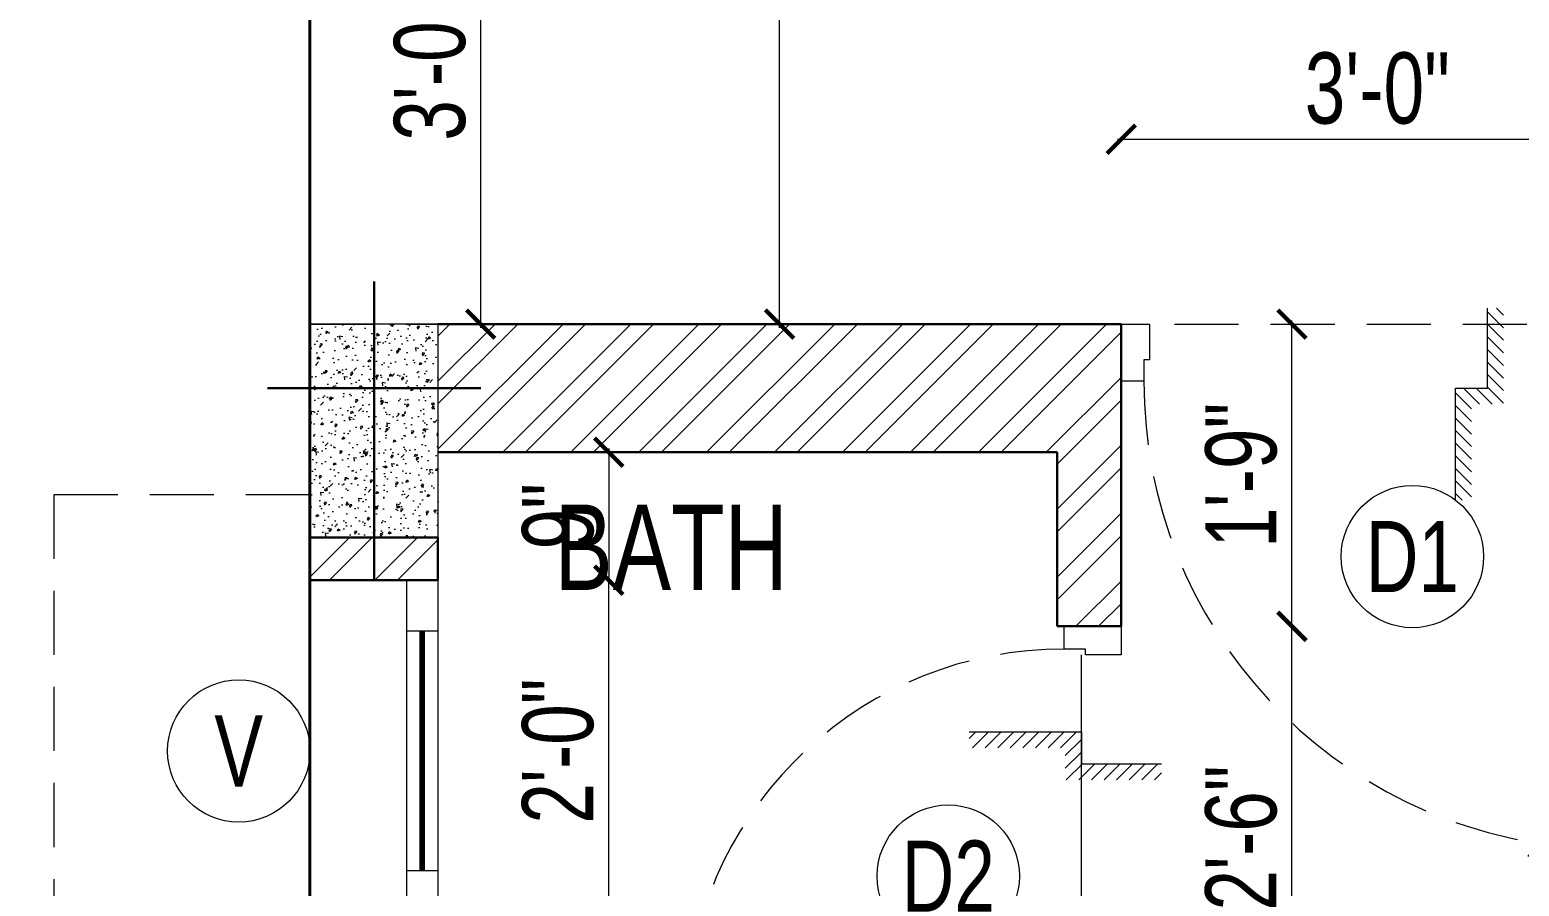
# Model space of a CAD drawing. Header units: inches. Extents: x 3365147 to 3374664, y 1380917 to 1384908.
# Drawn here: x 3365210.4 to 3365315.1, y 1383558.3 to 1383618.5 of the extents above; entities that cross this region are included whole.
import ezdxf
from ezdxf.enums import TextEntityAlignment as Align

# ---------------------------------------------------------------- set-up
doc = ezdxf.new("R2010")
doc.units = ezdxf.units.IN
doc.header["$LTSCALE"] = 18
doc.header["$MEASUREMENT"] = 0
doc.header["$PDSIZE"] = -1
doc.linetypes.add('HIDDEN', pattern=[0.375, 0.25, -0.125])
for name, color, linetype, lineweight in [('BOUNDARY-00_BC', 6, 'Continuous', 40), ('BOUNDARY-DIM_BC', 2, 'Continuous', 9), ('COLUMN-00 _BC', 1, 'Continuous', 20), ('COLUMN-00 CENTER LINE_BC', 5, 'Continuous', 30), ('COLUMN-00 HATCH_BC', 4, 'Continuous', 9), ('DIM-03_BC', 1, 'Continuous', 9), ('DIM-04_BC', 3, 'Continuous', 9), ('DOOR-00 DROP LINE_BC', 3, 'Continuous', 13), ('DOOR-00 SHUTTER_BC', 40, 'Continuous', 9), ('DOOR-00_BC', 30, 'Continuous', 18), ('DOORS_THIN-BC', 252, 'Continuous', 5), ('JOINERY TEXT BORDER_BC', 60, 'Continuous', 9), ('JOINERY TEXT_BC', 220, 'Continuous', 15), ('LEVEL-DROP HATCH_BC', 4, 'Continuous', 9), ('LEVEL-DROP LINE_BC', 2, 'Continuous', 18), ('SET BACK-DIM_BC', 2, 'Continuous', 9), ('STEPS-01_BC', 1, 'HIDDEN', 15), ('SUNSHADE_BC', 1, 'HIDDEN', 20), ('TEXT-00_ROOM_BC', 232, 'Continuous', 25), ('WALL-00_BC', 7, 'Continuous', 30), ('WALL-9 inch BRICK HATCH_BC', 22, 'Continuous', 0), ('WINDOW-00 SHUTTER_BC', 40, 'Continuous', 9), ('WINDOWS-00_BC', 30, 'Continuous', 18)]:
    doc.layers.add(name, color=color, linetype=linetype, lineweight=lineweight)
doc.styles.add('DIM_BC', font='swisscl.ttf')
doc.styles.add('WD Room text', font='swisscl.ttf')
doc.dimstyles.new('DIM_BC', dxfattribs={"dimtxt": 4, "dimasz": 2, "dimexe": 4.5, "dimexo": 0, "dimgap": 1, "dimtad": 1, "dimdec": 4, "dimzin": 3, "dimdsep": 46, "dimlunit": 4, "dimtxsty": 'DIM_BC', "dimblk": 'ARCHTICK', "dimcen": 0.0625, "dimdle": 0.25, "dimse1": 1, "dimse2": 1, "dimclrd": 7, "dimclre": 4, "dimclrt": 256, "dimadec": 0, "dimazin": 0, "dimtfac": 0.5, "dimtdec": 4, "dimtix": 1, "dimtofl": 0, "dimtmove": 2, "dimatfit": 2, "dimfxl": 0, "dimfrac": 1, "dimtolj": 1, "dimtzin": 1, "dimlwd": -1, "dimarcsym": 0})
pattern_1 = [(45, (-5342.466356968507, 0), (-2.386485386504598, 2.386485386504598), []), (45, (-5340.875366713507, 0), (-2.386485386504598, 2.386485386504598), [])]

# ---------------------------------------------------------------- blocks, each defined once
blk = doc.blocks.new('ARROW_C')
at = {"layer": 'DOORS_THIN-BC'}
h = blk.add_hatch(dxfattribs=at)
h.set_pattern_fill('ANSI31', color=256, scale=1.439999999999995, angle=82.34337836753481, style=0)
h.set_pattern_definition([(127.3433783675347, (-488.6261728187226, 65.37046368602438), (-0.1431026031467135, -0.1091862856435467), [])])
edge = h.paths.add_edge_path()
edge.add_arc((5.804878283427684, -19.94409062200435), 20.77169619034866, 91.08324206293743, 106.2280361201848)
edge.add_arc((-1.466444343494003, -25.91922004105702), 25.9606707646258, 77.92495574760318, 86.7618009874663, ccw=False)
edge.add_line((3.964337424034851, -0.5329435133191823), (5.412189069791565, 0.8238933390265969))
blk.add_lwpolyline([(-9.095e-13, 4.26e-14, -0.0661779865403536), (5.412189069791565, 0.823893339026597), (3.964337424034851, -0.5329435133191823), (4.649810086945194, -2.463927325565364, 0.0635909475538442), (-9.095e-13, 4.26e-14)], format="xyb")
blk.add_arc((-1.46697212334652, -25.92314596823115), 25.96462023794869, 77.92562916814516, 86.76112756691943)
blk = doc.blocks.new('*U503')
for points in [[(2.000894688331753, -6.912160000000001e-10), (0, -6.912160000000001e-10), (0, 3.999999999308784), (1.600715750653761, 3.999999999308784), (3.100715750653761, 3.999999999308784), (3.100715750653764, 30.54856849844601), (1.600715750653764, 30.54856849844601), (1.600715750653761, 3.999999999308784), (1.600715750653761, 2.499999999308784), (2.000894688302649, 2.499999999308784)], [(28.14928424980553, 2.499999999308784), (28.14928424980553, 3.999999999308784), (29.75000000045929, 3.999999999308784), (29.75000000045929, -6.912160000000001e-10), (27.74910531212754, -6.912160000000001e-10), (27.74910531212754, 2.499999999308784)]]:
    blk.add_lwpolyline(points, close=True)
at = {"layer": 'DOOR-00 DROP LINE_BC', "ltscale": 0.01}
blk.add_line((2.000894688331757, 2.799463186296633), (27.74910531212755, 2.799463186296633), dxfattribs=at)
at = {"layer": 'DOOR-00 SHUTTER_BC', "linetype": 'HIDDEN'}
blk.add_arc((1.589466773221682, 4.058606428866106), 26.55988213643033, 359.8735723383919, 85.84165232859309, dxfattribs=at)
at = {"layer": 'DOOR-00 SHUTTER_BC', "lineweight": 13, "ltscale": 0.01, "xscale": 0.8000000000007759, "yscale": 0.8000000000007759, "zscale": 0.8000000000007759, "rotation": 359.0774398910439}
blk.add_blockref('ARROW_C', (3.100715750653764, 30.54856849845329), dxfattribs=at)
blk = doc.blocks.new('*U1275')
for p, q in [((2.328306e-10, 8.879062309206347), (24.00000000023283, 8.879062308507855)), ((1.455192e-10, 2.087628567016508), (24.00000000014552, 2.087628566288913)), ((3.573943928349763, -0.1209376908882405), (3.573943928495281, 2.087628566900093)), ((20.42605607182486, -0.1209376914121094), (20.42605607185397, 2.08762856643443)), ((5.82077e-11, -0.120937690800929), (24.00000000005821, -0.1209376914994209))]:
    blk.add_line(p, q)
at = {"layer": 'SUNSHADE_BC'}
blk.add_lwpolyline([(-5.999999999970896, 8.879062309206347), (-5.999999999970896, 26.87906230994122), (30.00000000043656, 26.87906230993394), (30.00000000043656, 8.879062309206347)], dxfattribs=at)
at = {"layer": 'WINDOW-00 SHUTTER_BC', "const_width": 0.3999999999999111}
blk.add_lwpolyline([(20.42605607185397, 0.9833454375111614), (3.573943928262451, 0.9833454378604074)], dxfattribs=at)
blk = doc.blocks.new('*U181')
for points in [[(2.000894688331753, -6.912160000000001e-10), (0, -6.912160000000001e-10), (0, 3.999999999308784), (1.600715750653761, 3.999999999308784), (3.100715750653761, 3.999999999308784), (3.100715750653767, 36.79856850007582), (1.600715750653767, 36.79856850007582), (1.600715750653761, 3.999999999308784), (1.600715750653761, 2.499999999308784), (2.000894688302649, 2.499999999308784)], [(34.39928425143535, 2.499999999308784), (34.39928425143535, 3.999999999308784), (36.00000000208911, 3.999999999308784), (36.00000000208911, -6.912160000000001e-10), (33.99910531375735, -6.912160000000001e-10), (33.99910531375735, 2.499999999308784)]]:
    blk.add_lwpolyline(points, close=True)
at = {"layer": 'DOOR-00 SHUTTER_BC', "linetype": 'HIDDEN'}
blk.add_arc((1.586818566069908, 4.072403413243643), 32.81254556727711, 359.8735723383919, 85.84165232859309, dxfattribs=at)
at = {"layer": 'DOOR-00 SHUTTER_BC', "lineweight": 13, "ltscale": 0.01, "xscale": 0.8000000000007759, "yscale": 0.8000000000007759, "zscale": 0.8000000000007759, "rotation": 359.0774398910439}
blk.add_blockref('ARROW_C', (3.100715750653767, 36.7985685000831), dxfattribs=at)
blk = doc.blocks.new('*U477')
at = {"layer": 'COLUMN-00 HATCH_BC'}
h = blk.add_hatch(dxfattribs=at)
h.set_pattern_fill('AR-CONC', color=256, scale=0.25)
h.set_pattern_definition([(49.99999999999999, (-2.582294090840695e-06, 5.996753859275486), (1.793150456501884, -0.1568803374564878), [0.1875, -2.0625]), (355, (-2.582294090840695e-06, 5.996753859275486), (-0.3468783340325, 1.88048033425003), [0.15, -1.65]), (100.45144446, (0.1494266202059092, 5.983680499275486), (1.44627211681778, 1.723599977421574), [0.15935048, -1.75285528]), (46.18420000000002, (-2.582294090840695e-06, 6.496753859275486), (2.668103326678931, -0.4137982019826913), [0.2812499999999999, -3.093749999999999]), (96.63563548999993, (0.2223392802059092, 6.462270591775487), (2.336654864185571, 2.435296501936376), [0.239025855, -2.629284399999999]), (351.1841639899999, (-2.582294090840695e-06, 6.496753859275486), (2.336654862636933, 2.435296500674975), [0.225, -2.4750000025]), (21, (0.2499974177059092, 6.371753859275486), (1.492267630296154, -1.006547226663347), [0.1875, -2.0625]), (326.0000000000001, (0.2499974177059092, 6.371753859275486), (0.6082883298039543, 1.812875112617133), [0.15, -1.65]), (71.45144474, (0.3743530527059091, 6.287874924275486), (2.100555941824928, 0.8063278820158846), [0.159350475, -1.75285528]), (37.50000000000001, (-2.582294090840695e-06, 5.996753859275486), (0.03039963829322667, 0.8322346345782787), [0, -1.63, 0, -1.675, 0, -1.65625]), (7.499999999999999, (-2.582294090840695e-06, 5.996753859275486), (0.6576738436053715, 0.9860292797059006), [0, -0.955, 0, -1.5925, 0, -0.63125]), (327.5, (-0.5575025822940909, 5.996753859275486), (1.334556090431023, -0.0563871793359495), [0, -0.625, 0, -1.95, 0, -2.5875]), (317.5, (-0.8075025822940909, 5.996753859275486), (1.457965423355966, 0.2502624558307941), [0, -0.8125, 0, -1.295, 0, -1.8375])])
h.paths.add_polyline_path([(-4.500002582668346, -4.50162307042774), (4.499997417331654, -4.501623070467758), (4.500000000374255, 10.49837692970323), (-4.499999999625745, 10.49837692974324)])
blk.add_lwpolyline([(-4.500002582668346, -4.50162307042774), (4.499997417331654, -4.501623070467758), (4.500000000374255, 10.49837692970323), (-4.499999999625745, 10.49837692974324)], close=True)
at = {"layer": 'COLUMN-00 CENTER LINE_BC'}
for p, q in [((-2.582668346176685e-06, -7.501623070409551), (3.742553359895269e-10, 13.49837692976143)), ((-7.5, -1.818989403545856e-11), (7.5, -5.820766091346741e-11))]:
    blk.add_line(p, q, dxfattribs=at)
blk = doc.blocks.new('*D1925')
at = {"layer": 'Defpoints', "color": 0, "transparency": 16777216}
for p in [(3365230.118387729, 1383710.350196515), (3365230.118387764, 1383710.350196515), (3365230.101916641, 1382820.81405313)]:
    blk.add_point(p, dxfattribs=at)
at = {"layer": 'BOUNDARY-DIM_BC', "transparency": 16777216, "insert": (3365226.743387764, 1383265.582124821), "char_height": 5.25, "attachment_point": 5, "rotation": 90, "style": 'DIM_BC'}
blk.add_mtext('\\A1;74\'-1{\\H0.5x;\\S1#2;}"', dxfattribs=at)
blk = doc.blocks.new('_ArchTick')
at = {"color": 0, "linetype": 'ByBlock', "const_width": 0.15}
blk.add_lwpolyline([(-0.5, -0.5), (0.5, 0.5)], dxfattribs=at)
blk = doc.blocks.new('ARCHTICK')
at = {"color": 0, "const_width": 0.15}
blk.add_lwpolyline([(-0.5, -0.5), (0.5, 0.5)], dxfattribs=at)
blk = doc.blocks.new('*D1952')
at = {"layer": 'Defpoints', "color": 0, "transparency": 16777216}
for p in [(3365239.101916644, 1383579.844473197), (3365251.10191797, 1383579.844473197), (3365239.101916645, 1383555.844473197)]:
    blk.add_point(p, dxfattribs=at)
at = {"layer": 'DIM-04_BC', "color": 7, "linetype": 'Continuous', "transparency": 16777216}
blk.add_line((3365251.10191797, 1383555.594473197), (3365251.10191797, 1383580.094473197), dxfattribs=at)
at = {"layer": 'DIM-04_BC', "color": 7, "transparency": 16777216, "xscale": 2, "yscale": 2, "zscale": 2}
for p, rotation in [((3365251.10191797, 1383579.844473197), 90), ((3365251.10191797, 1383555.844473197), 270)]:
    blk.add_blockref('ARCHTICK', p, dxfattribs=dict(at, rotation=rotation))
at = {"layer": 'DIM-04_BC', "transparency": 16777216, "insert": (3365247.54130198, 1383567.844473196), "char_height": 5, "attachment_point": 5, "rotation": 90, "style": 'DIM_BC'}
blk.add_mtext('\\A1;2\'-0"', dxfattribs=at)
blk = doc.blocks.new('*D1953')
at = {"layer": 'Defpoints', "color": 0, "transparency": 16777216}
for p in [(3365239.118389097, 1383588.844473197), (3365239.101916644, 1383579.844473197), (3365251.101917976, 1383579.844473197)]:
    blk.add_point(p, dxfattribs=at)
at = {"layer": 'DIM-04_BC', "color": 7, "linetype": 'Continuous', "transparency": 16777216}
blk.add_line((3365251.101917976, 1383589.094473197), (3365251.101917976, 1383579.594473197), dxfattribs=at)
at = {"layer": 'DIM-04_BC', "color": 7, "transparency": 16777216, "xscale": 2, "yscale": 2, "zscale": 2}
for p, rotation in [((3365251.101917976, 1383588.844473197), 90), ((3365251.101917976, 1383579.844473197), 270)]:
    blk.add_blockref('ARCHTICK', p, dxfattribs=dict(at, rotation=rotation))
at = {"layer": 'DIM-04_BC', "transparency": 16777216, "insert": (3365247.544578526, 1383584.344473195), "char_height": 5, "attachment_point": 5, "rotation": 90, "style": 'DIM_BC'}
blk.add_mtext('\\A1;9"', dxfattribs=at)
blk = doc.blocks.new('*D2003')
at = {"layer": 'Defpoints', "color": 0, "transparency": 16777216}
for p in [(3365287.101916645, 1383576.607077368), (3365299.101916672, 1383576.607077368), (3365287.101916645, 1383546.857077368)]:
    blk.add_point(p, dxfattribs=at)
at = {"layer": 'DIM-04_BC', "color": 7, "linetype": 'Continuous', "transparency": 16777216}
blk.add_line((3365299.101916672, 1383546.607077368), (3365299.101916672, 1383576.857077368), dxfattribs=at)
at = {"layer": 'DIM-04_BC', "color": 7, "transparency": 16777216, "xscale": 2, "yscale": 2, "zscale": 2}
for p, rotation in [((3365299.101916672, 1383576.607077368), 90), ((3365299.101916672, 1383546.857077368), 270)]:
    blk.add_blockref('ARCHTICK', p, dxfattribs=dict(at, rotation=rotation))
at = {"layer": 'DIM-04_BC', "transparency": 16777216, "insert": (3365295.541300682, 1383561.732077367), "char_height": 5, "attachment_point": 5, "rotation": 90, "style": 'DIM_BC'}
blk.add_mtext('\\A1;2\'-6"', dxfattribs=at)
blk = doc.blocks.new('*D2004')
at = {"layer": 'Defpoints', "color": 0, "transparency": 16777216}
for p in [(3365287.101916644, 1383597.844473197), (3365299.101916675, 1383597.844473197), (3365287.101916645, 1383576.607077368)]:
    blk.add_point(p, dxfattribs=at)
at = {"layer": 'DIM-04_BC', "color": 7, "linetype": 'Continuous', "transparency": 16777216}
blk.add_line((3365299.101916675, 1383576.357077368), (3365299.101916675, 1383598.094473197), dxfattribs=at)
at = {"layer": 'DIM-04_BC', "color": 7, "transparency": 16777216, "xscale": 2, "yscale": 2, "zscale": 2}
for p, rotation in [((3365299.101916675, 1383597.844473197), 90), ((3365299.101916675, 1383576.607077368), 270)]:
    blk.add_blockref('ARCHTICK', p, dxfattribs=dict(at, rotation=rotation))
at = {"layer": 'DIM-04_BC', "transparency": 16777216, "insert": (3365295.544577226, 1383587.225775281), "char_height": 5, "attachment_point": 5, "rotation": 90, "style": 'DIM_BC'}
blk.add_mtext('\\A1;1\'-9"', dxfattribs=at)
blk = doc.blocks.new('*D1999')
at = {"layer": 'Defpoints', "color": 0, "transparency": 16777216}
for p in [(3365230.101916643, 1383621.844473197), (3365230.101916643, 1383597.844473197), (3365323.101916642, 1383597.844473197)]:
    blk.add_point(p, dxfattribs=at)
at = {"layer": 'DIM-03_BC', "color": 7, "linetype": 'Continuous', "transparency": 16777216}
blk.add_line((3365323.351916642, 1383621.844473197), (3365229.851916643, 1383621.844473197), dxfattribs=at)
at = {"layer": 'DIM-03_BC', "color": 7, "transparency": 16777216, "xscale": 2, "yscale": 2, "zscale": 2, "rotation": 180}
blk.add_blockref('ARCHTICK', (3365230.101916643, 1383621.844473197), dxfattribs=at)
at = {"layer": 'DIM-03_BC', "color": 7, "transparency": 16777216, "xscale": 2, "yscale": 2, "zscale": 2}
blk.add_blockref('ARCHTICK', (3365323.101916642, 1383621.844473197), dxfattribs=at)
at = {"layer": 'DIM-03_BC', "transparency": 16777216, "insert": (3365276.601916642, 1383625.401812646), "char_height": 5, "attachment_point": 5, "style": 'DIM_BC'}
blk.add_mtext('\\A1;7\'-9"', dxfattribs=at)
blk = doc.blocks.new('*D2000')
at = {"layer": 'Defpoints', "color": 0, "transparency": 16777216}
for p in [(3365323.101916642, 1383610.844473197), (3365287.101916642, 1383587.225775282), (3365323.101916642, 1383587.225775283)]:
    blk.add_point(p, dxfattribs=at)
at = {"layer": 'DIM-04_BC', "color": 7, "linetype": 'Continuous', "transparency": 16777216}
blk.add_line((3365286.851916642, 1383610.844473197), (3365323.351916642, 1383610.844473197), dxfattribs=at)
at = {"layer": 'DIM-04_BC', "color": 7, "transparency": 16777216, "xscale": 2, "yscale": 2, "zscale": 2, "rotation": 180}
blk.add_blockref('ARCHTICK', (3365287.101916642, 1383610.844473197), dxfattribs=at)
at = {"layer": 'DIM-04_BC', "color": 7, "transparency": 16777216, "xscale": 2, "yscale": 2, "zscale": 2}
blk.add_blockref('ARCHTICK', (3365323.101916642, 1383610.844473197), dxfattribs=at)
at = {"layer": 'DIM-04_BC', "transparency": 16777216, "insert": (3365305.101916642, 1383614.408365726), "char_height": 5, "attachment_point": 5, "style": 'DIM_BC'}
blk.add_mtext('\\A1;3\'-0"', dxfattribs=at)
blk = doc.blocks.new('*D2001')
at = {"layer": 'Defpoints', "color": 0, "transparency": 16777216}
for p in [(3365230.101916645, 1383633.844473197), (3365242.10191666, 1383633.844473197), (3365230.101916645, 1383597.844473197)]:
    blk.add_point(p, dxfattribs=at)
at = {"layer": 'DIM-03_BC', "color": 7, "linetype": 'Continuous', "transparency": 16777216}
blk.add_line((3365242.10191666, 1383597.594473197), (3365242.10191666, 1383634.094473197), dxfattribs=at)
at = {"layer": 'DIM-03_BC', "color": 7, "transparency": 16777216, "xscale": 2, "yscale": 2, "zscale": 2}
for p, rotation in [((3365242.10191666, 1383633.844473197), 90), ((3365242.10191666, 1383597.844473197), 270)]:
    blk.add_blockref('ARCHTICK', p, dxfattribs=dict(at, rotation=rotation))
at = {"layer": 'DIM-03_BC', "transparency": 16777216, "insert": (3365238.53802413, 1383615.844473196), "char_height": 5, "attachment_point": 5, "rotation": 90, "style": 'DIM_BC'}
blk.add_mtext('\\A1;3\'-0"', dxfattribs=at)
blk = doc.blocks.new('*U836')
at = {"layer": 'JOINERY TEXT BORDER_BC'}
blk.add_circle((0, 0), 5, dxfattribs=at)
at = {"style": 'WD Room text'}
blk.add_attdef('JOINERY_TEXT', text='', height=6, dxfattribs=at).set_placement((0, 0), align=Align.MIDDLE_CENTER)
blk = doc.blocks.new('*U838')
at = {"layer": 'JOINERY TEXT BORDER_BC'}
blk.add_circle((0, 0), 5, dxfattribs=at)
at = {"style": 'WD Room text'}
blk.add_attdef('JOINERY_TEXT', text='', height=6, dxfattribs=at).set_placement((0, 0), align=Align.MIDDLE_CENTER)
blk = doc.blocks.new('*D2024')
at = {"layer": 'Defpoints', "color": 0, "transparency": 16777216}
for p in [(3365263.101916659, 1383705.871897448), (3365323.101914978, 1383705.871897448), (3365230.118390656, 1383597.844473198)]:
    blk.add_point(p, dxfattribs=at)
at = {"layer": 'DIM-03_BC', "color": 7, "linetype": 'Continuous', "transparency": 16777216}
blk.add_line((3365263.101916659, 1383597.594473198), (3365263.101916659, 1383706.121897448), dxfattribs=at)
at = {"layer": 'DIM-03_BC', "color": 7, "transparency": 16777216, "xscale": 2, "yscale": 2, "zscale": 2}
for p, rotation in [((3365263.101916659, 1383705.871897448), 90), ((3365263.101916659, 1383597.844473198), 270)]:
    blk.add_blockref('ARCHTICK', p, dxfattribs=dict(at, rotation=rotation))
at = {"layer": 'DIM-03_BC', "transparency": 16777216, "insert": (3365259.541300669, 1383651.858185322), "char_height": 5, "attachment_point": 5, "rotation": 90, "style": 'DIM_BC'}
blk.add_mtext('\\A1;9\'-0"', dxfattribs=at)
blk = doc.blocks.new('*D1916')
at = {"layer": 'Defpoints', "color": 0, "ltscale": 0.5, "transparency": 16777216}
for p in [(3365153.941541258, 1383597.844473198), (3365230.118390656, 1383597.844473198), (3365230.101919238, 1383042.844473197)]:
    blk.add_point(p, dxfattribs=at)
at = {"layer": 'SET BACK-DIM_BC', "color": 7, "ltscale": 0.5, "transparency": 16777216}
blk.add_line((3365153.941541258, 1383042.594473197), (3365153.941541258, 1383598.094473198), dxfattribs=at)
at = {"layer": 'SET BACK-DIM_BC', "color": 7, "ltscale": 0.5, "transparency": 16777216, "xscale": 2, "yscale": 2, "zscale": 2}
for p, rotation in [((3365153.941541258, 1383597.844473198), 90), ((3365153.941541258, 1383042.844473197), 270)]:
    blk.add_blockref('ARCHTICK', p, dxfattribs=dict(at, rotation=rotation))
at = {"layer": 'SET BACK-DIM_BC', "ltscale": 0.5, "transparency": 16777216, "insert": (3365150.377648728, 1383320.344473196), "char_height": 5, "attachment_point": 5, "rotation": 90, "style": 'DIM_BC'}
blk.add_mtext('\\A1;46\'-3"', dxfattribs=at)
blk = doc.blocks.new('*D1917')
at = {"layer": 'Defpoints', "color": 0, "ltscale": 0.5, "transparency": 16777216}
for p in [(3365153.941541258, 1383705.871897448), (3365323.101914978, 1383705.871897448), (3365230.101916645, 1383597.844473197)]:
    blk.add_point(p, dxfattribs=at)
at = {"layer": 'SET BACK-DIM_BC', "color": 7, "ltscale": 0.5, "transparency": 16777216}
blk.add_line((3365153.941541258, 1383597.594473197), (3365153.941541258, 1383706.121897448), dxfattribs=at)
at = {"layer": 'SET BACK-DIM_BC', "color": 7, "ltscale": 0.5, "transparency": 16777216, "xscale": 2, "yscale": 2, "zscale": 2}
for p, rotation in [((3365153.941541258, 1383705.871897448), 90), ((3365153.941541258, 1383597.844473197), 270)]:
    blk.add_blockref('ARCHTICK', p, dxfattribs=dict(at, rotation=rotation))
at = {"layer": 'SET BACK-DIM_BC', "ltscale": 0.5, "transparency": 16777216, "insert": (3365150.380925268, 1383651.858185321), "char_height": 5, "attachment_point": 5, "rotation": 90, "style": 'DIM_BC'}
blk.add_mtext('\\A1;9\'-0"', dxfattribs=at)

msp = doc.modelspace()

# ---------------------------------------------------------------- hatches: boundary and pattern name
at = {"layer": 'LEVEL-DROP HATCH_BC', "transparency": 33554687}
h = msp.add_hatch(dxfattribs=at)
h.set_pattern_fill('ANSI31', color=256, scale=5, angle=89.99999999999997)
h.set_pattern_definition([(135, (3609087.6702033, 1481387.403180727), (-0.4419417382415923, -0.4419417382415921), [])])
h.paths.add_polyline_path([(3365313.969261151, 1383592.219473197), (3365311.719261151, 1383592.219473197), (3365311.719261151, 1383585.469473197), (3365310.594261151, 1383585.469473197), (3365310.594261151, 1383593.344473197), (3365312.844261151, 1383593.344473197), (3365312.844261151, 1383598.969473197), (3365313.969261151, 1383598.969473197)])
h = msp.add_hatch(dxfattribs=at)
h.set_pattern_fill('ANSI31', color=256, scale=5, angle=-2.544443745170813e-14)
h.set_pattern_definition([(44.99999999999999, (3463078.361160986, 1139792.119401822), (-0.4419417382415921, 0.4419417382415923), [])])
h.paths.add_polyline_path([(3365283.177453456, 1383565.82034397), (3365283.177453456, 1383568.07034397), (3365276.427453456, 1383568.07034397), (3365276.427453456, 1383569.19534397), (3365284.302453456, 1383569.19534397), (3365284.302453456, 1383566.94534397), (3365289.927453456, 1383566.94534397), (3365289.927453456, 1383565.82034397)])
at = {"layer": 'WALL-9 inch BRICK HATCH_BC', "transparency": 33554687}
h = msp.add_hatch(dxfattribs=at)
h.set_pattern_fill('ANSI32', color=256, scale=9)
h.set_pattern_definition(pattern_1)
h.paths.add_polyline_path([(3365287.101916642, 1383597.844473196), (3365239.118390644, 1383597.844473196), (3365239.118389095, 1383588.844473196), (3365282.601916641, 1383588.844473196), (3365282.601916643, 1383576.607077368), (3365287.101916643, 1383576.607077368)])
h = msp.add_hatch(dxfattribs=at)
h.set_pattern_fill('ANSI32', color=256, scale=9)
h.set_pattern_definition(pattern_1)
h.paths.add_polyline_path([(3365239.101916642, 1383582.84609627), (3365230.118388062, 1383582.84609627), (3365230.118388062, 1383579.844473196), (3365239.101916642, 1383579.844473196)])

# ---------------------------------------------------------------- linework, layer by layer
at = {"layer": 'BOUNDARY-00_BC', "transparency": 33554687}
msp.add_lwpolyline([(3365521.101916638, 1383710.371897448), (3365230.101916639, 1383710.371897448), (3365230.101916639, 1382820.814053129), (3365521.101916638, 1382820.814053129)], close=True, dxfattribs=at)
at = {"layer": 'LEVEL-DROP LINE_BC', "transparency": 33554687}
for points in [[(3365310.594261151, 1383585.469473197), (3365310.594261151, 1383593.344473197), (3365312.844261151, 1383593.344473197), (3365312.844261151, 1383598.969473197)], [(3365276.427453456, 1383569.19534397), (3365284.302453456, 1383569.19534397), (3365284.302453456, 1383566.94534397), (3365289.927453456, 1383566.94534397)]]:
    msp.add_lwpolyline(points, dxfattribs=at)
at = {"layer": 'STEPS-01_BC', "transparency": 33554687}
msp.add_lwpolyline([(3365230.101916643, 1383597.844473197), (3365323.101916642, 1383597.844473197), (3365323.101916642, 1383633.844473197), (3365230.101916643, 1383633.844473197)], close=True, dxfattribs=at)
at = {"layer": 'WALL-00_BC'}
for p, q in [((3365239.101916643, 1383597.844473196), (3365287.101916642, 1383597.844473196)), ((3365287.101916642, 1383597.844473196), (3365287.101916643, 1383576.607077368)), ((3365282.601916642, 1383588.844473196), (3365239.101916642, 1383588.844473196)), ((3365282.601916641, 1383588.844473196), (3365282.601916643, 1383576.607077368)), ((3365287.101916641, 1383588.844473196), (3365287.101916643, 1383588.844473196)), ((3365287.101916643, 1383576.607077368), (3365282.601916643, 1383576.607077368))]:
    msp.add_line(p, q, dxfattribs=at)
msp.add_lwpolyline([(3365239.101916642, 1383579.844473196), (3365230.118388062, 1383579.844473196), (3365230.118388062, 1383582.84609627), (3365239.101916642, 1383582.84609627)], close=True, dxfattribs=at)

# ---------------------------------------------------------------- block references
at = {"layer": 'COLUMN-00 _BC', "transparency": 33554687, "rotation": 180}
msp.add_blockref('*U477', (3365234.618388062, 1383593.3444732), dxfattribs=at)
at = {"layer": 'DOOR-00_BC'}
for name, p, rotation in [('*U181', (3365323.101916642, 1383597.844473195), 180), ('*U503', (3365287.101916642, 1383546.857077367), 90.00000000000001)]:
    msp.add_blockref(name, p, dxfattribs=dict(at, rotation=rotation))
at = {"layer": 'JOINERY TEXT_BC'}
ref = msp.add_blockref('*U836', (3365307.55987882, 1383581.508235671), dxfattribs=at)
ref.add_attrib('JOINERY_TEXT', 'D1', dxfattribs={"layer": '0', "height": 5, "style": 'WD Room text'}).set_placement((3365307.55987882, 1383581.508235671), align=Align.MIDDLE_CENTER)
ref = msp.add_blockref('*U838', (3365225.101916642, 1383567.844473196), dxfattribs=at)
ref.add_attrib('JOINERY_TEXT', 'V', dxfattribs={"layer": '0', "height": 5, "style": 'WD Room text'}).set_placement((3365225.101916642, 1383567.844473196), align=Align.MIDDLE_CENTER)
ref = msp.add_blockref('*U836', (3365274.952688092, 1383559.051024148), dxfattribs=at)
ref.add_attrib('JOINERY_TEXT', 'D2', dxfattribs={"layer": '0', "height": 5, "style": 'WD Room text'}).set_placement((3365274.952688092, 1383559.051024148), align=Align.MIDDLE_CENTER)
at = {"layer": 'WINDOWS-00_BC', "xscale": -1, "rotation": 90}
msp.add_blockref('*U1275', (3365238.980978951, 1383579.844473196), dxfattribs=at)

# ---------------------------------------------------------------- texts
at = {"layer": 'TEXT-00_ROOM_BC', "insert": (3365263.677202796, 1383577.164414034), "char_height": 6, "attachment_point": 6, "style": 'WD Room text'}
msp.add_mtext('BATH \\P ', dxfattribs=at)

# ---------------------------------------------------------------- dimensions: what is measured, and where the dimension line sits
at = {"layer": 'BOUNDARY-DIM_BC'}
dim = msp.add_linear_dim(base=(3365230.118387764, 1383710.350196515), p1=(3365230.101916639, 1382820.814053129), p2=(3365230.118387727, 1383710.350196515), angle=90, dimstyle='DIM_BC', override={"dimscale": 0.75, "dimtxt": 7, "dimasz": 3, "dimtad": 3, "dimdec": 1, "dimpost": '\\X', "dimsd1": 1, "dimsd2": 1, "dimclrd": 254}, dxfattribs=at)
dim.commit()
dim.dimension.update_dxf_attribs({"geometry": '*D1925', "text_midpoint": (3365226.743387764, 1383265.582124821)})
at = {"layer": 'DIM-03_BC', "transparency": 33554687}
for base, p1, p2, picture, middle in [((3365263.101916659, 1383705.871897448), (3365230.118390654, 1383597.844473197), (3365323.101914976, 1383705.871897448), '*D2024', (3365259.541300669, 1383651.858185322)), ((3365242.10191666, 1383633.844473197), (3365230.101916643, 1383597.844473197), (3365230.101916643, 1383633.844473197), '*D2001', (3365238.53802413, 1383615.844473196))]:
    dim = msp.add_linear_dim(base=base, p1=p1, p2=p2, angle=90, dimstyle='DIM_BC', override={"dimtxt": 5, "dimdec": 1, "dimpost": '\\X', "dimfxl": 0.1, "dimfxlon": 1, "dimarcsym": 1}, dxfattribs=at)
    dim.commit()
    dim.dimension.update_dxf_attribs({"geometry": picture, "text_midpoint": middle})
dim = msp.add_linear_dim(base=(3365230.101916643, 1383621.844473197), p1=(3365323.101916642, 1383597.844473197), p2=(3365230.101916643, 1383597.844473197), dimstyle='DIM_BC', override={"dimtxt": 5, "dimdec": 1, "dimpost": '\\X', "dimfxl": 0.1, "dimfxlon": 1, "dimarcsym": 1}, dxfattribs=at)
dim.commit()
dim.dimension.update_dxf_attribs({"geometry": '*D1999', "text_midpoint": (3365276.601916642, 1383625.401812646)})
at = {"layer": 'DIM-04_BC'}
dim = msp.add_linear_dim(base=(3365323.101916642, 1383610.844473197), p1=(3365287.101916642, 1383587.225775282), p2=(3365323.101916642, 1383587.225775283), dimstyle='DIM_BC', override={"dimtxt": 5, "dimdec": 1, "dimpost": '\\X', "dimfxl": 0.1, "dimfxlon": 1, "dimarcsym": 1}, dxfattribs=at)
dim.commit()
dim.dimension.update_dxf_attribs({"geometry": '*D2000', "text_midpoint": (3365305.101916642, 1383614.408365726)})
for base, p1, p2, picture, middle in [((3365299.101916675, 1383597.844473197), (3365287.101916643, 1383576.607077368), (3365287.101916642, 1383597.844473197), '*D2004', (3365295.544577226, 1383587.225775281)), ((3365251.101917976, 1383579.844473197), (3365239.118389095, 1383588.844473196), (3365239.101916642, 1383579.844473196), '*D1953', (3365247.544578526, 1383584.344473195)), ((3365251.10191797, 1383579.844473197), (3365239.101916643, 1383555.844473196), (3365239.101916642, 1383579.844473196), '*D1952', (3365247.54130198, 1383567.844473196)), ((3365299.101916672, 1383576.607077368), (3365287.101916643, 1383546.857077367), (3365287.101916643, 1383576.607077368), '*D2003', (3365295.541300682, 1383561.732077367))]:
    dim = msp.add_linear_dim(base=base, p1=p1, p2=p2, angle=90, dimstyle='DIM_BC', override={"dimtxt": 5, "dimdec": 1, "dimpost": '\\X', "dimfxl": 0.1, "dimfxlon": 1, "dimarcsym": 1}, dxfattribs=at)
    dim.commit()
    dim.dimension.update_dxf_attribs({"geometry": picture, "text_midpoint": middle})
at = {"layer": 'SET BACK-DIM_BC', "ltscale": 0.5}
for base, p1, p2, picture, middle in [((3365153.941541258, 1383705.871897448), (3365230.101916643, 1383597.844473197), (3365323.101914976, 1383705.871897448), '*D1917', (3365150.380925268, 1383651.858185321)), ((3365153.941541258, 1383597.844473198), (3365230.101919236, 1383042.844473196), (3365230.118390654, 1383597.844473197), '*D1916', (3365150.377648728, 1383320.344473196))]:
    dim = msp.add_linear_dim(base=base, p1=p1, p2=p2, angle=90, dimstyle='DIM_BC', override={"dimtxt": 5, "dimdec": 1, "dimpost": '\\X'}, dxfattribs=at)
    dim.commit()
    dim.dimension.update_dxf_attribs({"geometry": picture, "text_midpoint": middle})

doc.saveas('drawing.dxf')
